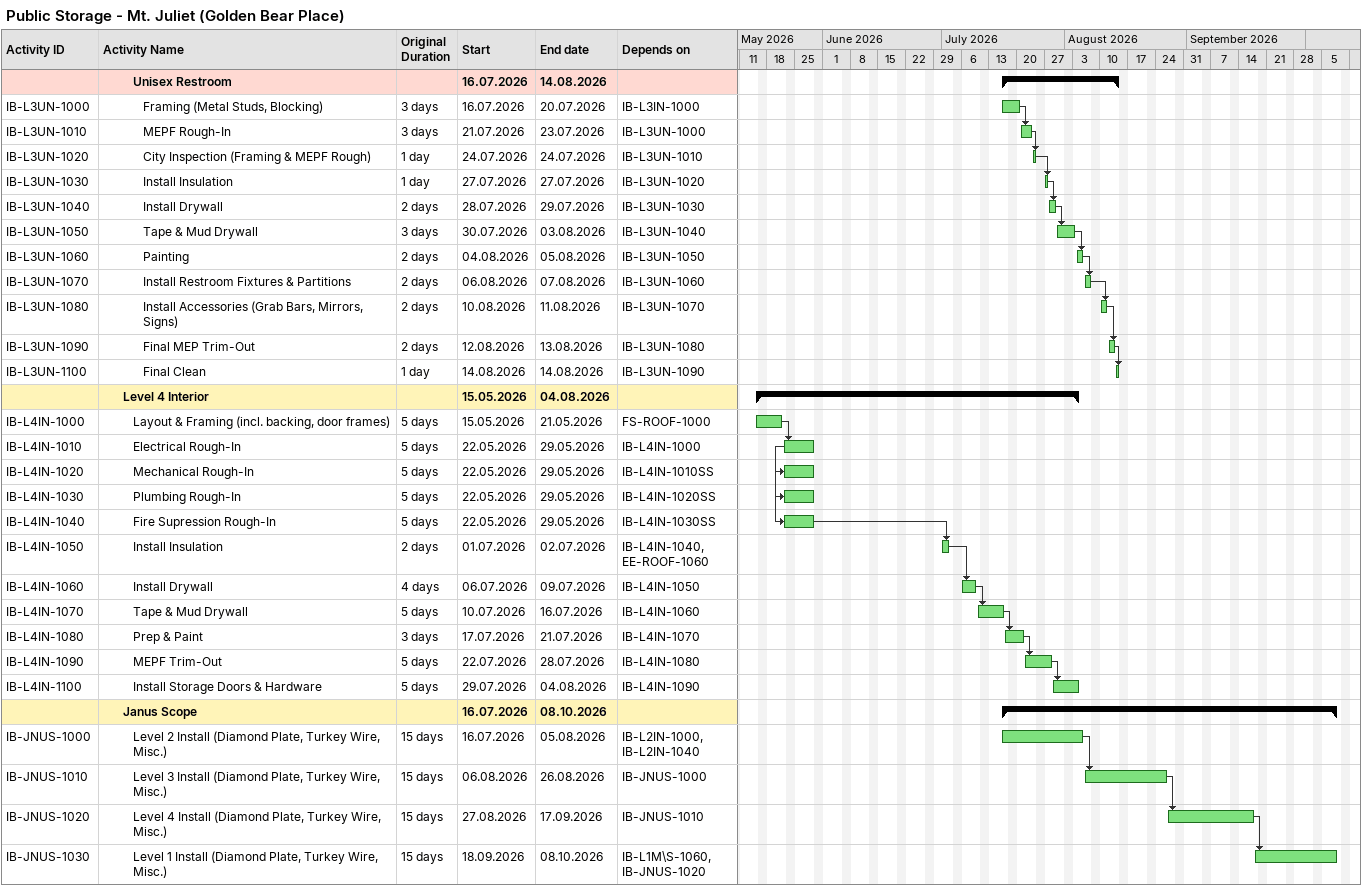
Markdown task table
Public Storage - Mt. Juliet (Golden Bear Place)

| ID | Level | Task | Original duration | Start | Finish | Predecessors |
|---|---|---|---|---|---|---|
|  | 4 | **Unisex Restroom** |  | 2026-07-16 | 2026-08-14 |  |
| IB-L3UN-1000 | 5 | Framing (Metal Studs, Blocking) | 3d | 2026-07-16 | 2026-07-20 | IB-L3IN-1000 |
| IB-L3UN-1010 | 5 | MEPF Rough-In | 3d | 2026-07-21 | 2026-07-23 | IB-L3UN-1000 |
| IB-L3UN-1020 | 5 | City Inspection (Framing & MEPF Rough) | 1d | 2026-07-24 | 2026-07-24 | IB-L3UN-1010 |
| IB-L3UN-1030 | 5 | Install Insulation | 1d | 2026-07-27 | 2026-07-27 | IB-L3UN-1020 |
| IB-L3UN-1040 | 5 | Install Drywall | 2d | 2026-07-28 | 2026-07-29 | IB-L3UN-1030 |
| IB-L3UN-1050 | 5 | Tape & Mud Drywall | 3d | 2026-07-30 | 2026-08-03 | IB-L3UN-1040 |
| IB-L3UN-1060 | 5 | Painting | 2d | 2026-08-04 | 2026-08-05 | IB-L3UN-1050 |
| IB-L3UN-1070 | 5 | Install Restroom Fixtures & Partitions | 2d | 2026-08-06 | 2026-08-07 | IB-L3UN-1060 |
| IB-L3UN-1080 | 5 | Install Accessories (Grab Bars, Mirrors, Signs) | 2d | 2026-08-10 | 2026-08-11 | IB-L3UN-1070 |
| IB-L3UN-1090 | 5 | Final MEP Trim-Out | 2d | 2026-08-12 | 2026-08-13 | IB-L3UN-1080 |
| IB-L3UN-1100 | 5 | Final Clean | 1d | 2026-08-14 | 2026-08-14 | IB-L3UN-1090 |
|  | 3 | **Level 4 Interior** |  | 2026-05-15 | 2026-08-04 |  |
| IB-L4IN-1000 | 4 | Layout & Framing (incl. backing, door frames) | 5d | 2026-05-15 | 2026-05-21 | FS-ROOF-1000 |
| IB-L4IN-1010 | 4 | Electrical Rough-In | 5d | 2026-05-22 | 2026-05-29 | IB-L4IN-1000 |
| IB-L4IN-1020 | 4 | Mechanical Rough-In | 5d | 2026-05-22 | 2026-05-29 | IB-L4IN-1010SS |
| IB-L4IN-1030 | 4 | Plumbing Rough-In | 5d | 2026-05-22 | 2026-05-29 | IB-L4IN-1020SS |
| IB-L4IN-1040 | 4 | Fire Supression Rough-In | 5d | 2026-05-22 | 2026-05-29 | IB-L4IN-1030SS |
| IB-L4IN-1050 | 4 | Install Insulation | 2d | 2026-07-01 | 2026-07-02 | IB-L4IN-1040, EE-ROOF-1060 |
| IB-L4IN-1060 | 4 | Install Drywall | 4d | 2026-07-06 | 2026-07-09 | IB-L4IN-1050 |
| IB-L4IN-1070 | 4 | Tape & Mud Drywall | 5d | 2026-07-10 | 2026-07-16 | IB-L4IN-1060 |
| IB-L4IN-1080 | 4 | Prep & Paint | 3d | 2026-07-17 | 2026-07-21 | IB-L4IN-1070 |
| IB-L4IN-1090 | 4 | MEPF Trim-Out | 5d | 2026-07-22 | 2026-07-28 | IB-L4IN-1080 |
| IB-L4IN-1100 | 4 | Install Storage Doors & Hardware | 5d | 2026-07-29 | 2026-08-04 | IB-L4IN-1090 |
|  | 3 | **Janus Scope** |  | 2026-07-16 | 2026-10-08 |  |
| IB-JNUS-1000 | 4 | Level 2 Install (Diamond Plate, Turkey Wire, Misc.) | 15d | 2026-07-16 | 2026-08-05 | IB-L2IN-1000, IB-L2IN-1040 |
| IB-JNUS-1010 | 4 | Level 3 Install (Diamond Plate, Turkey Wire, Misc.) | 15d | 2026-08-06 | 2026-08-26 | IB-JNUS-1000 |
| IB-JNUS-1020 | 4 | Level 4 Install (Diamond Plate, Turkey Wire, Misc.) | 15d | 2026-08-27 | 2026-09-17 | IB-JNUS-1010 |
| IB-JNUS-1030 | 4 | Level 1 Install (Diamond Plate, Turkey Wire, Misc.) | 15d | 2026-09-18 | 2026-10-08 | IB-L1M\S-1060, IB-JNUS-1020 |
